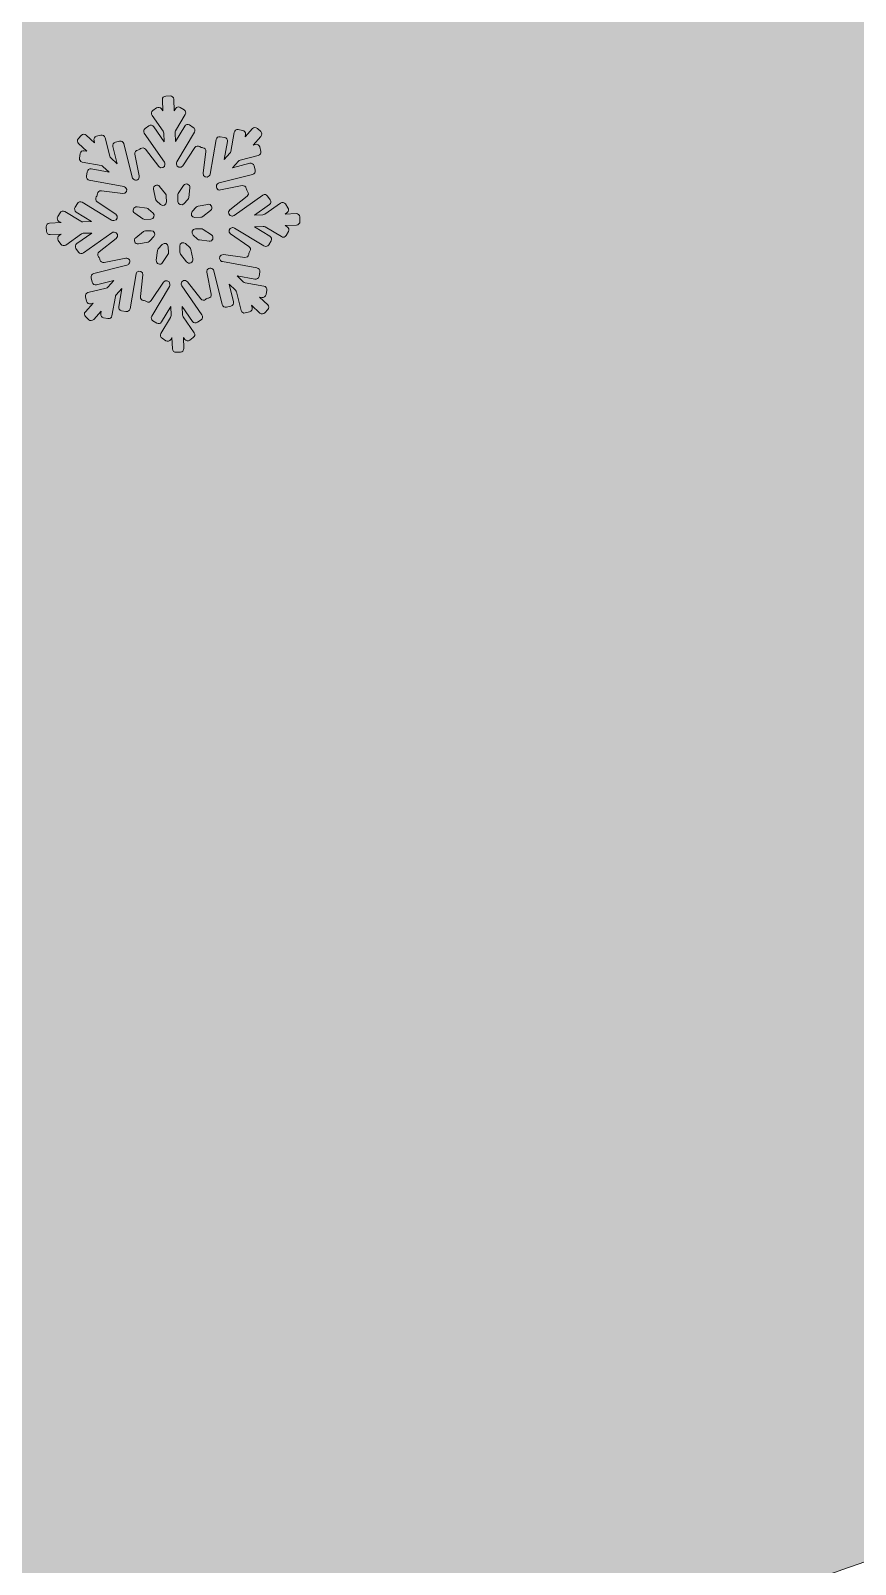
# Model space of a CAD drawing. Header units: millimetres. Extents: x 34 to 236, y -119 to -9.
# Drawn here: x 181.92 to 190.52, y -53.63 to -37.63 of the extents above; entities that cross this region are included whole.
import ezdxf

# ---------------------------------------------------------------- set-up
doc = ezdxf.new("R2010")
doc.units = ezdxf.units.MM
doc.header["$MEASUREMENT"] = 0
doc.layers.add('engraving', color=7, linetype='Continuous')
doc.layers.add('Layer 1', color=7, linetype='Continuous')

msp = doc.modelspace()

# ---------------------------------------------------------------- hatches: boundary and pattern name
at = {"layer": 'Layer 1'}
h = msp.add_hatch(color=2, dxfattribs=at)
h.dxf.hatch_style = 2
edge = h.paths.add_edge_path()
edge.add_spline(control_points=[(197.497, -92.512), (191.491, -92.512), (186.833, -90.51), (183.526, -86.507), (180.218, -82.504), (178.565, -77.807), (178.565, -72.416), (178.565, -67.026), (180.218, -62.368), (183.526, -58.444), (186.833, -54.52), (191.491, -52.557), (197.497, -52.557), (204.808, -52.557), (211.706, -56.41), (218.192, -64.114), (218.192, -64.114), (235.688, -44.397), (235.688, -44.397), (229.638, -38.435), (223.251, -34.115), (216.527, -31.439), (212.908, -29.998), (209.363, -28.949), (205.889, -28.284), (205.889, -28.284), (205.889, -26.056), (205.889, -26.056), (205.889, -23.296), (203.734, -21.019), (201.025, -20.813), (202.642, -19.614), (203.696, -17.697), (203.696, -15.529), (203.696, -11.896), (200.75, -8.95), (197.116, -8.95), (193.483, -8.95), (190.537, -11.896), (190.537, -15.529), (190.537, -17.697), (191.59, -19.614), (193.208, -20.813), (190.499, -21.019), (188.344, -23.296), (188.344, -26.056), (188.344, -26.056), (188.344, -27.991), (188.344, -27.991), (177.785, -29.407), (168.834, -33.484), (161.493, -40.226), (152.201, -48.762), (147.555, -59.623), (147.555, -72.811), (147.555, -86.334), (152.114, -97.405), (161.232, -106.023), (170.35, -114.642), (181.916, -118.95), (195.93, -118.95), (203.764, -118.95), (211.108, -117.231), (217.963, -113.794), (224.818, -110.356), (230.726, -105.894), (235.688, -100.411), (235.688, -100.411), (218.192, -82.809), (218.192, -82.809), (211.358, -89.278), (204.46, -92.512), (197.497, -92.512)], knot_values=[0, 0, 0, 0, 1, 1, 1, 2, 2, 2, 3, 3, 3, 4, 4, 4, 5, 5, 5, 6, 6, 6, 7, 7, 7, 8, 8, 8, 9, 9, 9, 10, 10, 10, 11, 11, 11, 12, 12, 12, 13, 13, 13, 14, 14, 14, 15, 15, 15, 16, 16, 16, 17, 17, 17, 18, 18, 18, 19, 19, 19, 20, 20, 20, 21, 21, 21, 22, 22, 22, 23, 23, 23, 24, 24, 24, 24], degree=3, periodic=1)
edge = h.paths.add_edge_path()
edge.add_spline(control_points=[(193.024, -15.529), (193.024, -13.273), (194.86, -11.437), (197.116, -11.437), (199.373, -11.437), (201.209, -13.273), (201.209, -15.529), (201.209, -17.786), (199.373, -19.622), (197.116, -19.622), (194.86, -19.622), (193.024, -17.786), (193.024, -15.529)], knot_values=[0, 0, 0, 0, 1, 1, 1, 2, 2, 2, 3, 3, 3, 4, 4, 4, 4], degree=3, periodic=1)

# ---------------------------------------------------------------- linework, layer by layer
at = {"layer": 'engraving', "lineweight": 0}
for points, knots in [([(184.724, -39.573), (184.723, -39.553), (184.706, -39.537), (184.686, -39.538), (184.686, -39.538), (184.571, -39.543), (184.571, -39.543), (184.571, -39.543), (184.592, -39.528), (184.592, -39.528), (184.608, -39.516), (184.612, -39.494), (184.601, -39.477), (184.601, -39.477), (184.574, -39.438), (184.574, -39.438), (184.562, -39.422), (184.54, -39.418), (184.523, -39.429), (184.523, -39.429), (184.359, -39.545), (184.359, -39.545), (184.354, -39.549), (184.347, -39.551), (184.34, -39.552), (184.34, -39.552), (184.251, -39.555), (184.251, -39.555), (184.251, -39.555), (184.407, -39.445), (184.407, -39.445), (184.424, -39.434), (184.428, -39.411), (184.416, -39.395), (184.416, -39.395), (184.389, -39.356), (184.389, -39.356), (184.378, -39.339), (184.355, -39.335), (184.338, -39.347), (184.338, -39.347), (184.04, -39.557), (184.04, -39.557), (184.035, -39.561), (184.028, -39.564), (184.021, -39.564), (184.021, -39.564), (184.019, -39.564), (184.019, -39.564), (183.984, -39.565), (183.968, -39.521), (183.995, -39.499), (183.995, -39.499), (184.174, -39.358), (184.174, -39.358), (184.19, -39.346), (184.193, -39.324), (184.18, -39.308), (184.18, -39.308), (184.175, -39.3), (184.175, -39.3), (184.171, -39.296), (184.169, -39.291), (184.168, -39.285), (184.168, -39.285), (184.166, -39.276), (184.166, -39.276), (184.162, -39.256), (184.143, -39.244), (184.123, -39.247), (184.123, -39.247), (183.898, -39.292), (183.898, -39.292), (183.863, -39.299), (183.84, -39.258), (183.864, -39.232), (183.864, -39.232), (183.867, -39.228), (183.867, -39.228), (183.872, -39.223), (183.878, -39.219), (183.885, -39.218), (183.885, -39.218), (184.232, -39.131), (184.232, -39.131), (184.251, -39.126), (184.263, -39.106), (184.258, -39.087), (184.258, -39.087), (184.247, -39.041), (184.247, -39.041), (184.242, -39.021), (184.222, -39.009), (184.202, -39.014), (184.202, -39.014), (184.021, -39.06), (184.021, -39.06), (184.021, -39.06), (184.084, -38.991), (184.084, -38.991), (184.088, -38.986), (184.095, -38.982), (184.102, -38.981), (184.102, -38.981), (184.291, -38.933), (184.291, -38.933), (184.311, -38.928), (184.323, -38.908), (184.318, -38.889), (184.318, -38.889), (184.306, -38.843), (184.306, -38.843), (184.302, -38.823), (184.282, -38.812), (184.262, -38.816), (184.262, -38.816), (184.238, -38.823), (184.238, -38.823), (184.238, -38.823), (184.319, -38.734), (184.319, -38.734), (184.332, -38.719), (184.331, -38.696), (184.317, -38.683), (184.317, -38.683), (184.282, -38.65), (184.282, -38.65), (184.268, -38.637), (184.244, -38.638), (184.231, -38.652), (184.231, -38.652), (184.153, -38.738), (184.153, -38.738), (184.153, -38.738), (184.158, -38.712), (184.158, -38.712), (184.161, -38.692), (184.148, -38.674), (184.128, -38.67), (184.128, -38.67), (184.082, -38.662), (184.082, -38.662), (184.062, -38.658), (184.044, -38.672), (184.04, -38.691), (184.04, -38.691), (184.005, -38.891), (184.005, -38.891), (184.004, -38.898), (184.001, -38.904), (183.996, -38.909), (183.996, -38.909), (183.937, -38.975), (183.937, -38.975), (183.937, -38.975), (183.97, -38.786), (183.97, -38.786), (183.973, -38.766), (183.96, -38.747), (183.94, -38.744), (183.94, -38.744), (183.894, -38.736), (183.894, -38.736), (183.875, -38.732), (183.856, -38.745), (183.852, -38.765), (183.852, -38.765), (183.789, -39.128), (183.789, -39.128), (183.788, -39.135), (183.785, -39.141), (183.78, -39.146), (183.78, -39.146), (183.78, -39.146), (183.78, -39.146), (183.756, -39.172), (183.713, -39.153), (183.717, -39.118), (183.717, -39.118), (183.745, -38.891), (183.745, -38.891), (183.747, -38.871), (183.733, -38.853), (183.713, -38.851), (183.713, -38.851), (183.705, -38.85), (183.705, -38.85), (183.699, -38.849), (183.693, -38.847), (183.689, -38.844), (183.689, -38.844), (183.682, -38.839), (183.682, -38.839), (183.665, -38.828), (183.642, -38.832), (183.631, -38.849), (183.631, -38.849), (183.504, -39.041), (183.504, -39.041), (183.485, -39.07), (183.439, -39.057), (183.438, -39.022), (183.438, -39.022), (183.437, -39.018), (183.437, -39.018), (183.437, -39.011), (183.439, -39.004), (183.442, -38.998), (183.442, -38.998), (183.626, -38.688), (183.626, -38.688), (183.636, -38.671), (183.631, -38.649), (183.614, -38.639), (183.614, -38.639), (183.574, -38.614), (183.574, -38.614), (183.557, -38.604), (183.534, -38.609), (183.524, -38.627), (183.524, -38.627), (183.428, -38.788), (183.428, -38.788), (183.428, -38.788), (183.424, -38.695), (183.424, -38.695), (183.424, -38.688), (183.426, -38.681), (183.429, -38.675), (183.429, -38.675), (183.53, -38.505), (183.53, -38.505), (183.54, -38.488), (183.535, -38.466), (183.518, -38.456), (183.518, -38.456), (183.478, -38.431), (183.478, -38.431), (183.461, -38.421), (183.438, -38.426), (183.428, -38.444), (183.428, -38.444), (183.415, -38.465), (183.415, -38.465), (183.415, -38.465), (183.41, -38.345), (183.41, -38.345), (183.409, -38.325), (183.392, -38.309), (183.372, -38.31), (183.372, -38.31), (183.326, -38.312), (183.326, -38.312), (183.306, -38.313), (183.29, -38.33), (183.291, -38.35), (183.291, -38.35), (183.296, -38.466), (183.296, -38.466), (183.296, -38.466), (183.282, -38.445), (183.282, -38.445), (183.27, -38.429), (183.247, -38.425), (183.231, -38.436), (183.231, -38.436), (183.193, -38.463), (183.193, -38.463), (183.176, -38.475), (183.172, -38.497), (183.184, -38.514), (183.184, -38.514), (183.299, -38.68), (183.299, -38.68), (183.303, -38.686), (183.305, -38.693), (183.305, -38.699), (183.305, -38.699), (183.309, -38.789), (183.309, -38.789), (183.309, -38.789), (183.201, -38.632), (183.201, -38.632), (183.189, -38.615), (183.166, -38.611), (183.15, -38.623), (183.15, -38.623), (183.111, -38.65), (183.111, -38.65), (183.095, -38.661), (183.091, -38.684), (183.103, -38.7), (183.103, -38.7), (183.312, -39.003), (183.312, -39.003), (183.316, -39.009), (183.318, -39.015), (183.318, -39.022), (183.318, -39.022), (183.318, -39.023), (183.318, -39.023), (183.32, -39.058), (183.275, -39.075), (183.253, -39.047), (183.253, -39.047), (183.116, -38.868), (183.116, -38.868), (183.103, -38.852), (183.08, -38.849), (183.064, -38.861), (183.064, -38.861), (183.058, -38.867), (183.058, -38.867), (183.053, -38.87), (183.048, -38.873), (183.042, -38.874), (183.042, -38.874), (183.034, -38.876), (183.034, -38.876), (183.014, -38.879), (183.001, -38.898), (183.005, -38.918), (183.005, -38.918), (183.05, -39.146), (183.05, -39.146), (183.057, -39.181), (183.015, -39.204), (182.99, -39.179), (182.99, -39.179), (182.987, -39.177), (182.987, -39.177), (182.982, -39.173), (182.979, -39.166), (182.977, -39.16), (182.977, -39.16), (182.89, -38.808), (182.89, -38.808), (182.885, -38.789), (182.866, -38.777), (182.846, -38.782), (182.846, -38.782), (182.801, -38.793), (182.801, -38.793), (182.781, -38.798), (182.77, -38.818), (182.774, -38.837), (182.774, -38.837), (182.82, -39.021), (182.82, -39.021), (182.82, -39.021), (182.753, -38.958), (182.753, -38.958), (182.748, -38.953), (182.744, -38.947), (182.742, -38.94), (182.742, -38.94), (182.695, -38.747), (182.695, -38.747), (182.69, -38.728), (182.67, -38.716), (182.65, -38.721), (182.65, -38.721), (182.605, -38.732), (182.605, -38.732), (182.586, -38.737), (182.574, -38.757), (182.579, -38.776), (182.579, -38.776), (182.585, -38.801), (182.585, -38.801), (182.585, -38.801), (182.498, -38.72), (182.498, -38.72), (182.483, -38.706), (182.46, -38.707), (182.446, -38.722), (182.446, -38.722), (182.415, -38.756), (182.415, -38.756), (182.401, -38.771), (182.402, -38.794), (182.417, -38.807), (182.417, -38.807), (182.502, -38.887), (182.502, -38.887), (182.502, -38.887), (182.477, -38.883), (182.477, -38.883), (182.457, -38.879), (182.438, -38.892), (182.435, -38.912), (182.435, -38.912), (182.427, -38.959), (182.427, -38.959), (182.423, -38.978), (182.436, -38.997), (182.456, -39.001), (182.456, -39.001), (182.653, -39.036), (182.653, -39.036), (182.66, -39.038), (182.666, -39.041), (182.671, -39.046), (182.671, -39.046), (182.737, -39.107), (182.737, -39.107), (182.737, -39.107), (182.55, -39.073), (182.55, -39.073), (182.53, -39.069), (182.511, -39.083), (182.508, -39.102), (182.508, -39.102), (182.5, -39.149), (182.5, -39.149), (182.496, -39.169), (182.51, -39.188), (182.529, -39.191), (182.529, -39.191), (182.888, -39.256), (182.888, -39.256), (182.895, -39.257), (182.901, -39.26), (182.906, -39.265), (182.906, -39.265), (182.908, -39.267), (182.908, -39.267), (182.934, -39.291), (182.913, -39.334), (182.879, -39.329), (182.879, -39.329), (182.655, -39.301), (182.655, -39.301), (182.635, -39.298), (182.617, -39.313), (182.614, -39.332), (182.614, -39.332), (182.613, -39.342), (182.613, -39.342), (182.613, -39.347), (182.611, -39.353), (182.608, -39.357), (182.608, -39.357), (182.602, -39.365), (182.602, -39.365), (182.591, -39.382), (182.596, -39.404), (182.612, -39.415), (182.612, -39.415), (182.805, -39.546), (182.805, -39.546), (182.834, -39.565), (182.821, -39.611), (182.786, -39.612), (182.786, -39.612), (182.781, -39.612), (182.781, -39.612), (182.774, -39.612), (182.767, -39.61), (182.761, -39.607), (182.761, -39.607), (182.455, -39.42), (182.455, -39.42), (182.438, -39.41), (182.415, -39.415), (182.405, -39.433), (182.405, -39.433), (182.381, -39.473), (182.381, -39.473), (182.371, -39.49), (182.376, -39.513), (182.393, -39.523), (182.393, -39.523), (182.554, -39.621), (182.554, -39.621), (182.554, -39.621), (182.462, -39.624), (182.462, -39.624), (182.455, -39.625), (182.448, -39.623), (182.442, -39.619), (182.442, -39.619), (182.274, -39.517), (182.274, -39.517), (182.257, -39.506), (182.235, -39.512), (182.224, -39.529), (182.224, -39.529), (182.2, -39.57), (182.2, -39.57), (182.19, -39.587), (182.196, -39.609), (182.213, -39.62), (182.213, -39.62), (182.235, -39.633), (182.235, -39.633), (182.235, -39.633), (182.116, -39.638), (182.116, -39.638), (182.096, -39.639), (182.08, -39.656), (182.081, -39.676), (182.081, -39.676), (182.083, -39.723), (182.083, -39.723), (182.084, -39.743), (182.1, -39.759), (182.12, -39.758), (182.12, -39.758), (182.236, -39.753), (182.236, -39.753), (182.236, -39.753), (182.215, -39.768), (182.215, -39.768), (182.198, -39.78), (182.194, -39.802), (182.206, -39.819), (182.206, -39.819), (182.233, -39.858), (182.233, -39.858), (182.244, -39.874), (182.267, -39.878), (182.283, -39.867), (182.283, -39.867), (182.447, -39.751), (182.447, -39.751), (182.453, -39.747), (182.46, -39.745), (182.467, -39.744), (182.467, -39.744), (182.555, -39.741), (182.555, -39.741), (182.555, -39.741), (182.399, -39.851), (182.399, -39.851), (182.383, -39.863), (182.379, -39.885), (182.39, -39.901), (182.39, -39.901), (182.417, -39.94), (182.417, -39.94), (182.429, -39.957), (182.451, -39.961), (182.468, -39.949), (182.468, -39.949), (182.766, -39.739), (182.766, -39.739), (182.772, -39.735), (182.779, -39.732), (182.786, -39.732), (182.786, -39.732), (182.787, -39.732), (182.787, -39.732), (182.822, -39.731), (182.839, -39.775), (182.811, -39.797), (182.811, -39.797), (182.632, -39.938), (182.632, -39.938), (182.617, -39.95), (182.614, -39.972), (182.626, -39.988), (182.626, -39.988), (182.632, -39.996), (182.632, -39.996), (182.635, -40), (182.638, -40.005), (182.639, -40.011), (182.639, -40.011), (182.64, -40.02), (182.64, -40.02), (182.644, -40.04), (182.664, -40.052), (182.683, -40.049), (182.683, -40.049), (182.909, -40.004), (182.909, -40.004), (182.943, -39.997), (182.967, -40.038), (182.943, -40.064), (182.943, -40.064), (182.939, -40.068), (182.939, -40.068), (182.934, -40.073), (182.928, -40.077), (182.921, -40.078), (182.921, -40.078), (182.575, -40.165), (182.575, -40.165), (182.556, -40.17), (182.544, -40.19), (182.549, -40.209), (182.549, -40.209), (182.56, -40.255), (182.56, -40.255), (182.565, -40.275), (182.585, -40.287), (182.604, -40.282), (182.604, -40.282), (182.785, -40.236), (182.785, -40.236), (182.785, -40.236), (182.723, -40.305), (182.723, -40.305), (182.718, -40.31), (182.712, -40.314), (182.705, -40.316), (182.705, -40.316), (182.515, -40.363), (182.515, -40.363), (182.496, -40.368), (182.484, -40.388), (182.489, -40.407), (182.489, -40.407), (182.5, -40.453), (182.5, -40.453), (182.505, -40.473), (182.525, -40.484), (182.544, -40.48), (182.544, -40.48), (182.569, -40.473), (182.569, -40.473), (182.569, -40.473), (182.488, -40.562), (182.488, -40.562), (182.474, -40.577), (182.475, -40.6), (182.49, -40.613), (182.49, -40.613), (182.524, -40.646), (182.524, -40.646), (182.539, -40.659), (182.562, -40.658), (182.576, -40.644), (182.576, -40.644), (182.653, -40.558), (182.653, -40.558), (182.653, -40.558), (182.649, -40.584), (182.649, -40.584), (182.646, -40.604), (182.659, -40.622), (182.678, -40.626), (182.678, -40.626), (182.724, -40.634), (182.724, -40.634), (182.744, -40.638), (182.763, -40.625), (182.766, -40.605), (182.766, -40.605), (182.801, -40.405), (182.801, -40.405), (182.802, -40.398), (182.805, -40.392), (182.81, -40.387), (182.81, -40.387), (182.87, -40.321), (182.87, -40.321), (182.87, -40.321), (182.837, -40.51), (182.837, -40.51), (182.833, -40.53), (182.846, -40.549), (182.866, -40.552), (182.866, -40.552), (182.912, -40.561), (182.912, -40.561), (182.932, -40.564), (182.951, -40.551), (182.954, -40.531), (182.954, -40.531), (183.017, -40.168), (183.017, -40.168), (183.019, -40.161), (183.022, -40.155), (183.026, -40.15), (183.026, -40.15), (183.026, -40.15), (183.026, -40.15), (183.05, -40.124), (183.094, -40.143), (183.089, -40.179), (183.089, -40.179), (183.062, -40.405), (183.062, -40.405), (183.059, -40.425), (183.073, -40.443), (183.093, -40.445), (183.093, -40.445), (183.102, -40.446), (183.102, -40.446), (183.108, -40.447), (183.113, -40.449), (183.118, -40.452), (183.118, -40.452), (183.125, -40.457), (183.125, -40.457), (183.142, -40.468), (183.164, -40.464), (183.176, -40.447), (183.176, -40.447), (183.302, -40.255), (183.302, -40.255), (183.322, -40.226), (183.367, -40.239), (183.369, -40.274), (183.369, -40.274), (183.369, -40.278), (183.369, -40.278), (183.369, -40.285), (183.368, -40.292), (183.364, -40.298), (183.364, -40.298), (183.18, -40.608), (183.18, -40.608), (183.17, -40.625), (183.176, -40.647), (183.193, -40.657), (183.193, -40.657), (183.233, -40.682), (183.233, -40.682), (183.25, -40.692), (183.272, -40.687), (183.283, -40.669), (183.283, -40.669), (183.378, -40.508), (183.378, -40.508), (183.378, -40.508), (183.382, -40.601), (183.382, -40.601), (183.382, -40.608), (183.381, -40.615), (183.377, -40.621), (183.377, -40.621), (183.276, -40.791), (183.276, -40.791), (183.266, -40.808), (183.272, -40.83), (183.289, -40.84), (183.289, -40.84), (183.329, -40.865), (183.329, -40.865), (183.346, -40.875), (183.368, -40.87), (183.379, -40.852), (183.379, -40.852), (183.391, -40.831), (183.391, -40.831), (183.391, -40.831), (183.396, -40.951), (183.396, -40.951), (183.397, -40.971), (183.414, -40.987), (183.434, -40.986), (183.434, -40.986), (183.481, -40.984), (183.481, -40.984), (183.501, -40.983), (183.516, -40.967), (183.515, -40.946), (183.515, -40.946), (183.511, -40.83), (183.511, -40.83), (183.511, -40.83), (183.525, -40.851), (183.525, -40.851), (183.536, -40.867), (183.559, -40.871), (183.576, -40.86), (183.576, -40.86), (183.614, -40.833), (183.614, -40.833), (183.63, -40.821), (183.634, -40.799), (183.623, -40.782), (183.623, -40.782), (183.508, -40.616), (183.508, -40.616), (183.504, -40.61), (183.502, -40.603), (183.501, -40.597), (183.501, -40.597), (183.498, -40.507), (183.498, -40.507), (183.498, -40.507), (183.606, -40.664), (183.606, -40.664), (183.617, -40.681), (183.64, -40.685), (183.657, -40.673), (183.657, -40.673), (183.695, -40.646), (183.695, -40.646), (183.711, -40.635), (183.715, -40.612), (183.704, -40.596), (183.704, -40.596), (183.495, -40.293), (183.495, -40.293), (183.491, -40.287), (183.489, -40.281), (183.488, -40.274), (183.488, -40.274), (183.488, -40.273), (183.488, -40.273), (183.487, -40.238), (183.532, -40.222), (183.553, -40.25), (183.553, -40.25), (183.691, -40.428), (183.691, -40.428), (183.703, -40.444), (183.726, -40.447), (183.742, -40.435), (183.742, -40.435), (183.749, -40.429), (183.749, -40.429), (183.753, -40.426), (183.759, -40.423), (183.764, -40.422), (183.764, -40.422), (183.773, -40.421), (183.773, -40.421), (183.792, -40.417), (183.805, -40.398), (183.801, -40.378), (183.801, -40.378), (183.756, -40.15), (183.756, -40.15), (183.75, -40.115), (183.791, -40.092), (183.817, -40.117), (183.817, -40.117), (183.819, -40.119), (183.819, -40.119), (183.824, -40.123), (183.828, -40.13), (183.829, -40.136), (183.829, -40.136), (183.916, -40.488), (183.916, -40.488), (183.921, -40.507), (183.941, -40.519), (183.96, -40.514), (183.96, -40.514), (184.006, -40.503), (184.006, -40.503), (184.025, -40.498), (184.037, -40.478), (184.032, -40.459), (184.032, -40.459), (183.987, -40.275), (183.987, -40.275), (183.987, -40.275), (184.054, -40.338), (184.054, -40.338), (184.059, -40.343), (184.063, -40.349), (184.064, -40.356), (184.064, -40.356), (184.112, -40.549), (184.112, -40.549), (184.117, -40.568), (184.137, -40.58), (184.156, -40.575), (184.156, -40.575), (184.201, -40.564), (184.201, -40.564), (184.221, -40.559), (184.232, -40.539), (184.228, -40.52), (184.228, -40.52), (184.221, -40.495), (184.221, -40.495), (184.221, -40.495), (184.309, -40.576), (184.309, -40.576), (184.323, -40.59), (184.347, -40.589), (184.36, -40.574), (184.36, -40.574), (184.392, -40.54), (184.392, -40.54), (184.405, -40.525), (184.404, -40.502), (184.39, -40.489), (184.39, -40.489), (184.305, -40.409), (184.305, -40.409), (184.305, -40.409), (184.33, -40.413), (184.33, -40.413), (184.349, -40.417), (184.368, -40.404), (184.372, -40.384), (184.372, -40.384), (184.38, -40.337), (184.38, -40.337), (184.383, -40.318), (184.37, -40.299), (184.351, -40.295), (184.351, -40.295), (184.153, -40.26), (184.153, -40.26), (184.147, -40.258), (184.14, -40.255), (184.135, -40.25), (184.135, -40.25), (184.07, -40.189), (184.07, -40.189), (184.07, -40.189), (184.256, -40.223), (184.256, -40.223), (184.276, -40.227), (184.295, -40.213), (184.299, -40.194), (184.299, -40.194), (184.307, -40.147), (184.307, -40.147), (184.31, -40.127), (184.297, -40.109), (184.277, -40.105), (184.277, -40.105), (183.919, -40.04), (183.919, -40.04), (183.912, -40.039), (183.905, -40.036), (183.9, -40.031), (183.9, -40.031), (183.899, -40.029), (183.899, -40.029), (183.873, -40.005), (183.893, -39.962), (183.928, -39.967), (183.928, -39.967), (184.151, -39.995), (184.151, -39.995), (184.171, -39.998), (184.19, -39.984), (184.192, -39.964), (184.192, -39.964), (184.193, -39.954), (184.193, -39.954), (184.194, -39.949), (184.196, -39.943), (184.199, -39.939), (184.199, -39.939), (184.204, -39.931), (184.204, -39.931), (184.215, -39.914), (184.211, -39.892), (184.194, -39.881), (184.194, -39.881), (184.002, -39.751), (184.002, -39.751), (183.973, -39.731), (183.986, -39.686), (184.021, -39.684), (184.021, -39.684), (184.025, -39.684), (184.025, -39.684), (184.032, -39.684), (184.039, -39.686), (184.045, -39.689), (184.045, -39.689), (184.351, -39.876), (184.351, -39.876), (184.369, -39.886), (184.391, -39.881), (184.402, -39.863), (184.402, -39.863), (184.426, -39.823), (184.426, -39.823), (184.436, -39.806), (184.43, -39.784), (184.413, -39.773), (184.413, -39.773), (184.252, -39.675), (184.252, -39.675), (184.252, -39.675), (184.344, -39.672), (184.344, -39.672), (184.351, -39.671), (184.358, -39.673), (184.364, -39.677), (184.364, -39.677), (184.532, -39.779), (184.532, -39.779), (184.549, -39.79), (184.572, -39.784), (184.582, -39.767), (184.582, -39.767), (184.606, -39.726), (184.606, -39.726), (184.616, -39.709), (184.611, -39.687), (184.594, -39.676), (184.594, -39.676), (184.571, -39.663), (184.571, -39.663), (184.571, -39.663), (184.691, -39.658), (184.691, -39.658), (184.711, -39.657), (184.726, -39.64), (184.726, -39.62), (184.726, -39.62), (184.724, -39.573), (184.724, -39.573)], [0, 0, 0, 0, 1, 1, 1, 2, 2, 2, 3, 3, 3, 4, 4, 4, 5, 5, 5, 6, 6, 6, 7, 7, 7, 8, 8, 8, 9, 9, 9, 10, 10, 10, 11, 11, 11, 12, 12, 12, 13, 13, 13, 14, 14, 14, 15, 15, 15, 16, 16, 16, 17, 17, 17, 18, 18, 18, 19, 19, 19, 20, 20, 20, 21, 21, 21, 22, 22, 22, 23, 23, 23, 24, 24, 24, 25, 25, 25, 26, 26, 26, 27, 27, 27, 28, 28, 28, 29, 29, 29, 30, 30, 30, 31, 31, 31, 32, 32, 32, 33, 33, 33, 34, 34, 34, 35, 35, 35, 36, 36, 36, 37, 37, 37, 38, 38, 38, 39, 39, 39, 40, 40, 40, 41, 41, 41, 42, 42, 42, 43, 43, 43, 44, 44, 44, 45, 45, 45, 46, 46, 46, 47, 47, 47, 48, 48, 48, 49, 49, 49, 50, 50, 50, 51, 51, 51, 52, 52, 52, 53, 53, 53, 54, 54, 54, 55, 55, 55, 56, 56, 56, 57, 57, 57, 58, 58, 58, 59, 59, 59, 60, 60, 60, 61, 61, 61, 62, 62, 62, 63, 63, 63, 64, 64, 64, 65, 65, 65, 66, 66, 66, 67, 67, 67, 68, 68, 68, 69, 69, 69, 70, 70, 70, 71, 71, 71, 72, 72, 72, 73, 73, 73, 74, 74, 74, 75, 75, 75, 76, 76, 76, 77, 77, 77, 78, 78, 78, 79, 79, 79, 80, 80, 80, 81, 81, 81, 82, 82, 82, 83, 83, 83, 84, 84, 84, 85, 85, 85, 86, 86, 86, 87, 87, 87, 88, 88, 88, 89, 89, 89, 90, 90, 90, 91, 91, 91, 92, 92, 92, 93, 93, 93, 94, 94, 94, 95, 95, 95, 96, 96, 96, 97, 97, 97, 98, 98, 98, 99, 99, 99, 100, 100, 100, 101, 101, 101, 102, 102, 102, 103, 103, 103, 104, 104, 104, 105, 105, 105, 106, 106, 106, 107, 107, 107, 108, 108, 108, 109, 109, 109, 110, 110, 110, 111, 111, 111, 112, 112, 112, 113, 113, 113, 114, 114, 114, 115, 115, 115, 116, 116, 116, 117, 117, 117, 118, 118, 118, 119, 119, 119, 120, 120, 120, 121, 121, 121, 122, 122, 122, 123, 123, 123, 124, 124, 124, 125, 125, 125, 126, 126, 126, 127, 127, 127, 128, 128, 128, 129, 129, 129, 130, 130, 130, 131, 131, 131, 132, 132, 132, 133, 133, 133, 134, 134, 134, 135, 135, 135, 136, 136, 136, 137, 137, 137, 138, 138, 138, 139, 139, 139, 140, 140, 140, 141, 141, 141, 142, 142, 142, 143, 143, 143, 144, 144, 144, 145, 145, 145, 146, 146, 146, 147, 147, 147, 148, 148, 148, 149, 149, 149, 150, 150, 150, 151, 151, 151, 152, 152, 152, 153, 153, 153, 154, 154, 154, 155, 155, 155, 156, 156, 156, 157, 157, 157, 158, 158, 158, 159, 159, 159, 160, 160, 160, 161, 161, 161, 162, 162, 162, 163, 163, 163, 164, 164, 164, 165, 165, 165, 166, 166, 166, 167, 167, 167, 168, 168, 168, 169, 169, 169, 170, 170, 170, 171, 171, 171, 172, 172, 172, 173, 173, 173, 174, 174, 174, 175, 175, 175, 176, 176, 176, 177, 177, 177, 178, 178, 178, 179, 179, 179, 180, 180, 180, 181, 181, 181, 182, 182, 182, 183, 183, 183, 184, 184, 184, 185, 185, 185, 186, 186, 186, 187, 187, 187, 188, 188, 188, 189, 189, 189, 190, 190, 190, 191, 191, 191, 192, 192, 192, 193, 193, 193, 194, 194, 194, 195, 195, 195, 196, 196, 196, 197, 197, 197, 198, 198, 198, 199, 199, 199, 200, 200, 200, 201, 201, 201, 202, 202, 202, 203, 203, 203, 204, 204, 204, 205, 205, 205, 206, 206, 206, 207, 207, 207, 208, 208, 208, 209, 209, 209, 210, 210, 210, 211, 211, 211, 212, 212, 212, 213, 213, 213, 214, 214, 214, 215, 215, 215, 216, 216, 216, 217, 217, 217, 218, 218, 218, 219, 219, 219, 220, 220, 220, 221, 221, 221, 222, 222, 222, 223, 223, 223, 224, 224, 224, 225, 225, 225, 226, 226, 226, 227, 227, 227, 228, 228, 228, 229, 229, 229, 230, 230, 230, 231, 231, 231, 232, 232, 232, 233, 233, 233, 234, 234, 234, 235, 235, 235, 236, 236, 236, 237, 237, 237, 238, 238, 238, 239, 239, 239, 240, 240, 240, 241, 241, 241, 242, 242, 242, 243, 243, 243, 244, 244, 244, 245, 245, 245, 246, 246, 246, 247, 247, 247, 248, 248, 248, 249, 249, 249, 250, 250, 250, 251, 251, 251, 252, 252, 252, 253, 253, 253, 254, 254, 254, 255, 255, 255, 256, 256, 256, 257, 257, 257, 258, 258, 258, 259, 259, 259, 260, 260, 260, 261, 261, 261, 262, 262, 262, 263, 263, 263, 264, 264, 264, 265, 265, 265, 266, 266, 266, 267, 267, 267, 268, 268, 268, 269, 269, 269, 270, 270, 270, 271, 271, 271, 272, 272, 272, 273, 273, 273, 274, 274, 274, 275, 275, 275, 276, 276, 276, 277, 277, 277, 278, 278, 278, 279, 279, 279, 280, 280, 280, 281, 281, 281, 282, 282, 282, 283, 283, 283, 284, 284, 284, 285, 285, 285, 286, 286, 286, 287, 287, 287, 288, 288, 288, 289, 289, 289, 290, 290, 290, 291, 291, 291, 292, 292, 292, 293, 293, 293, 294, 294, 294, 295, 295, 295, 296, 296, 296, 297, 297, 297, 298, 298, 298, 299, 299, 299, 300, 300, 300, 301, 301, 301, 302, 302, 302, 303, 303, 303, 304, 304, 304, 305, 305, 305, 306, 306, 306, 307, 307, 307, 308, 308, 308, 309, 309, 309, 310, 310, 310, 311, 311, 311, 312, 312, 312, 313, 313, 313, 314, 314, 314, 315, 315, 315, 316, 316, 316, 317, 317, 317, 318, 318, 318, 319, 319, 319, 320, 320, 320, 321, 321, 321, 322, 322, 322, 323, 323, 323, 324, 324, 324, 325, 325, 325, 326, 326, 326, 327, 327, 327, 328, 328, 328, 329, 329, 329, 330, 330, 330, 331, 331, 331, 332, 332, 332, 333, 333, 333, 334, 334, 334, 335, 335, 335, 336, 336, 336, 336]), ([(183.263, -39.255), (183.263, -39.255), (183.324, -39.334), (183.324, -39.334), (183.329, -39.34), (183.331, -39.348), (183.332, -39.355), (183.332, -39.355), (183.334, -39.417), (183.334, -39.417), (183.336, -39.449), (183.297, -39.467), (183.273, -39.445), (183.273, -39.445), (183.229, -39.404), (183.229, -39.404), (183.224, -39.398), (183.22, -39.392), (183.219, -39.384), (183.219, -39.384), (183.199, -39.285), (183.199, -39.285), (183.192, -39.247), (183.24, -39.225), (183.263, -39.255)], [0, 0, 0, 0, 1, 1, 1, 2, 2, 2, 3, 3, 3, 4, 4, 4, 5, 5, 5, 6, 6, 6, 7, 7, 7, 8, 8, 8, 8]), ([(183.453, -39.412), (183.453, -39.412), (183.451, -39.351), (183.451, -39.351), (183.451, -39.343), (183.453, -39.336), (183.457, -39.329), (183.457, -39.329), (183.512, -39.246), (183.512, -39.246), (183.533, -39.214), (183.583, -39.232), (183.578, -39.27), (183.578, -39.27), (183.566, -39.371), (183.566, -39.371), (183.565, -39.378), (183.562, -39.385), (183.557, -39.391), (183.557, -39.391), (183.516, -39.435), (183.516, -39.435), (183.495, -39.459), (183.455, -39.445), (183.453, -39.412)], [0, 0, 0, 0, 1, 1, 1, 2, 2, 2, 3, 3, 3, 4, 4, 4, 5, 5, 5, 6, 6, 6, 7, 7, 7, 8, 8, 8, 8]), ([(183.088, -39.593), (183.088, -39.593), (183.003, -39.535), (183.003, -39.535), (182.971, -39.514), (182.99, -39.464), (183.028, -39.469), (183.028, -39.469), (183.128, -39.482), (183.128, -39.482), (183.136, -39.483), (183.143, -39.486), (183.148, -39.491), (183.148, -39.491), (183.194, -39.534), (183.194, -39.534), (183.217, -39.556), (183.203, -39.596), (183.171, -39.597), (183.171, -39.597), (183.11, -39.599), (183.11, -39.599), (183.102, -39.6), (183.095, -39.597), (183.088, -39.593)], [0, 0, 0, 0, 1, 1, 1, 2, 2, 2, 3, 3, 3, 4, 4, 4, 5, 5, 5, 6, 6, 6, 7, 7, 7, 8, 8, 8, 8]), ([(183.603, -39.518), (183.603, -39.518), (183.644, -39.473), (183.644, -39.473), (183.65, -39.467), (183.657, -39.463), (183.664, -39.461), (183.664, -39.461), (183.764, -39.442), (183.764, -39.442), (183.801, -39.434), (183.823, -39.482), (183.793, -39.506), (183.793, -39.506), (183.713, -39.569), (183.713, -39.569), (183.707, -39.574), (183.7, -39.576), (183.692, -39.577), (183.692, -39.577), (183.631, -39.579), (183.631, -39.579), (183.599, -39.58), (183.581, -39.542), (183.603, -39.518)], [0, 0, 0, 0, 1, 1, 1, 2, 2, 2, 3, 3, 3, 4, 4, 4, 5, 5, 5, 6, 6, 6, 7, 7, 7, 8, 8, 8, 8]), ([(183.204, -39.778), (183.204, -39.778), (183.162, -39.824), (183.162, -39.824), (183.157, -39.829), (183.15, -39.833), (183.142, -39.835), (183.142, -39.835), (183.043, -39.855), (183.043, -39.855), (183.005, -39.862), (182.983, -39.814), (183.013, -39.79), (183.013, -39.79), (183.093, -39.727), (183.093, -39.727), (183.099, -39.722), (183.107, -39.72), (183.114, -39.719), (183.114, -39.719), (183.176, -39.717), (183.176, -39.717), (183.208, -39.716), (183.226, -39.754), (183.204, -39.778)], [0, 0, 0, 0, 1, 1, 1, 2, 2, 2, 3, 3, 3, 4, 4, 4, 5, 5, 5, 6, 6, 6, 7, 7, 7, 8, 8, 8, 8]), ([(183.353, -39.884), (183.353, -39.884), (183.356, -39.945), (183.356, -39.945), (183.356, -39.953), (183.354, -39.96), (183.35, -39.967), (183.35, -39.967), (183.294, -40.05), (183.294, -40.05), (183.273, -40.082), (183.223, -40.064), (183.228, -40.026), (183.228, -40.026), (183.24, -39.925), (183.24, -39.925), (183.241, -39.918), (183.244, -39.911), (183.249, -39.905), (183.249, -39.905), (183.29, -39.861), (183.29, -39.861), (183.312, -39.837), (183.352, -39.851), (183.353, -39.884)], [0, 0, 0, 0, 1, 1, 1, 2, 2, 2, 3, 3, 3, 4, 4, 4, 5, 5, 5, 6, 6, 6, 7, 7, 7, 8, 8, 8, 8]), ([(183.543, -40.041), (183.543, -40.041), (183.482, -39.962), (183.482, -39.962), (183.478, -39.956), (183.475, -39.948), (183.475, -39.941), (183.475, -39.941), (183.472, -39.88), (183.472, -39.88), (183.471, -39.847), (183.51, -39.829), (183.533, -39.852), (183.533, -39.852), (183.577, -39.892), (183.577, -39.892), (183.583, -39.898), (183.586, -39.904), (183.588, -39.912), (183.588, -39.912), (183.608, -40.012), (183.608, -40.012), (183.615, -40.049), (183.567, -40.071), (183.543, -40.041)], [0, 0, 0, 0, 1, 1, 1, 2, 2, 2, 3, 3, 3, 4, 4, 4, 5, 5, 5, 6, 6, 6, 7, 7, 7, 8, 8, 8, 8]), ([(183.718, -39.703), (183.718, -39.703), (183.803, -39.761), (183.803, -39.761), (183.835, -39.782), (183.816, -39.832), (183.778, -39.827), (183.778, -39.827), (183.678, -39.814), (183.678, -39.814), (183.671, -39.813), (183.664, -39.81), (183.658, -39.805), (183.658, -39.805), (183.613, -39.762), (183.613, -39.762), (183.589, -39.74), (183.604, -39.7), (183.636, -39.699), (183.636, -39.699), (183.696, -39.697), (183.696, -39.697), (183.704, -39.696), (183.712, -39.699), (183.718, -39.703)], [0, 0, 0, 0, 1, 1, 1, 2, 2, 2, 3, 3, 3, 4, 4, 4, 5, 5, 5, 6, 6, 6, 7, 7, 7, 8, 8, 8, 8])]:
    msp.add_open_spline(points, degree=3, knots=knots, dxfattribs=at)
at = {"layer": 'Layer 1', "lineweight": 0}
msp.add_open_spline([(197.497, -92.512), (191.491, -92.512), (186.833, -90.51), (183.526, -86.507), (180.218, -82.504), (178.565, -77.807), (178.565, -72.416), (178.565, -67.026), (180.218, -62.368), (183.526, -58.444), (186.833, -54.52), (191.491, -52.557), (197.497, -52.557), (204.808, -52.557), (211.706, -56.41), (218.192, -64.114), (218.192, -64.114), (235.688, -44.397), (235.688, -44.397), (229.638, -38.435), (223.251, -34.115), (216.527, -31.439), (212.908, -29.998), (209.363, -28.949), (205.889, -28.284), (205.889, -28.284), (205.889, -26.056), (205.889, -26.056), (205.889, -23.296), (203.734, -21.019), (201.025, -20.813), (202.642, -19.614), (203.696, -17.697), (203.696, -15.529), (203.696, -11.896), (200.75, -8.95), (197.116, -8.95), (193.483, -8.95), (190.537, -11.896), (190.537, -15.529), (190.537, -17.697), (191.59, -19.614), (193.208, -20.813), (190.499, -21.019), (188.344, -23.296), (188.344, -26.056), (188.344, -26.056), (188.344, -27.991), (188.344, -27.991), (177.785, -29.407), (168.834, -33.484), (161.493, -40.226), (152.201, -48.762), (147.555, -59.623), (147.555, -72.811), (147.555, -86.334), (152.114, -97.405), (161.232, -106.023), (170.35, -114.642), (181.916, -118.95), (195.93, -118.95), (203.764, -118.95), (211.108, -117.231), (217.963, -113.794), (224.818, -110.356), (230.726, -105.894), (235.688, -100.411), (235.688, -100.411), (218.192, -82.809), (218.192, -82.809), (211.358, -89.278), (204.46, -92.512), (197.497, -92.512)], degree=3, knots=[0, 0, 0, 0, 1, 1, 1, 2, 2, 2, 3, 3, 3, 4, 4, 4, 5, 5, 5, 6, 6, 6, 7, 7, 7, 8, 8, 8, 9, 9, 9, 10, 10, 10, 11, 11, 11, 12, 12, 12, 13, 13, 13, 14, 14, 14, 15, 15, 15, 16, 16, 16, 17, 17, 17, 18, 18, 18, 19, 19, 19, 20, 20, 20, 21, 21, 21, 22, 22, 22, 23, 23, 23, 24, 24, 24, 24], dxfattribs=at)

doc.saveas('drawing.dxf')
